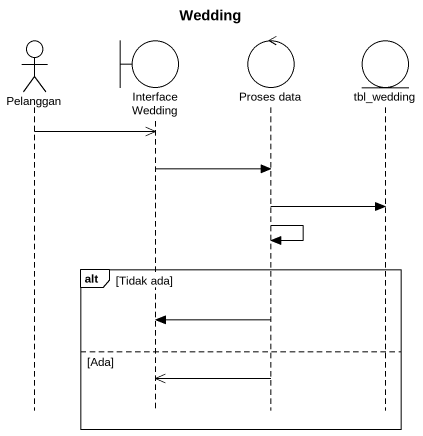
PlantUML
@startuml
title Wedding
hide footbox
actor Pelanggan
boundary "Interface Wedding" as Interface_Wedding
control "Proses data" as Proses_data
entity tbl_wedding

Pelanggan ->> Interface_Wedding
Interface_Wedding -> Proses_data
Proses_data -> tbl_wedding
Proses_data -> Proses_data
alt Tidak ada
  Proses_data -> Interface_Wedding
else Ada
  Proses_data ->> Interface_Wedding
end
@enduml
